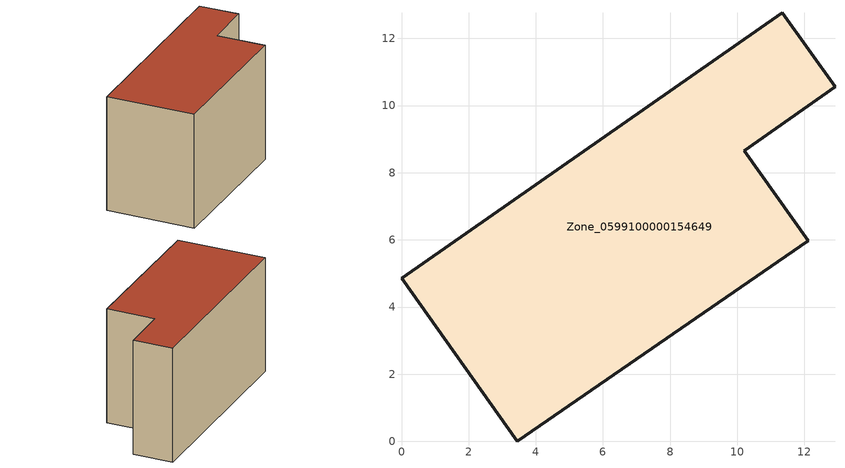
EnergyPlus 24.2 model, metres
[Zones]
Zone_0599100000154649
 floor ground (C_G): 0,4.86 11.35,12.77 12.91,10.56 10.21,8.65 12.11,5.97 3.45,0 z1.7
 wall outside (C_F): 3.45,0 12.11,5.97 10.21,8.65 12.91,10.56 11.35,12.77 0,4.86 3.45,0 z1.7:9.61
 roof outside (C_R): 11.35,12.77 0,4.86 3.45,0 12.11,5.97 10.21,8.65 12.91,10.56 z9.61
[BUILDING]
Pand.0599100000154649: North Axis=0; Terrain=City; Loads Convergence Tolerance Value=0.04; Temperature Convergence Tolerance Value=0.4; Solar Distribution=FullExterior; Maximum Number of Warmup Days=25; Minimum Number of Warmup Days=1
[Site:Location]
Rotterdam.The.Hague.AP_ZH_NLD Design_Conditions: Latitude=51.96; Longitude=4.45; Time Zone=1; Elevation=-4.5
[SITE:GROUNDTEMPERATURE:BUILDINGSURFACE]
18, 18, 18, 18, 18, 18, 18, 18, 18, 18, 18, 18
[MATERIAL] Thermal Absorptance=0.9; Solar Absorptance=0.7; Visible Absorptance=0.7
Name | Roughness | Thickness | Conductivity | Density | Specific Heat
G.TI.1975-1991 | MediumSmooth | 0.15 | 0.288461 | 540 | 1210
F.TI.1975-1991 | Rough | 0.3 | 0.230769 | 1920 | 840
R.TI.1975-1991 | MediumRough | 0.2 | 0.153846 | 1500 | 1000
[CONSTRUCTION]
C_G: G.TI.1975-1991
C_F: F.TI.1975-1991
C_R: R.TI.1975-1991
[ZONE]
Zone_0599100000154649: Type=1; Multiplier=1; Ceiling Height=Autocalculate; Volume=Autocalculate; Floor Area=autocalculate; Part of Total Floor Area=Yes
[ZONEINFILTRATION:DESIGNFLOWRATE]
Infil_Zone_0599100000154649: Zone or ZoneList or Space or SpaceList=Zone_0599100000154649; Schedule=AlwaysOn; Design Flow Rate Calculation Method=Flow/Area; Flow Rate per Floor Area=0.003; Constant Term Coefficient=1; Temperature Term Coefficient=0; Velocity Term Coefficient=0; Velocity Squared Term Coefficient=0
[HVACTEMPLATE:ZONE:IDEALLOADSAIRSYSTEM]
Zone_0599100000154649: Maximum Heating Supply Air Temperature=50; Minimum Cooling Supply Air Temperature=13; Maximum Heating Supply Air Humidity Ratio=0.0156; Minimum Cooling Supply Air Humidity Ratio=0.0077; Heating Limit=NoLimit; Cooling Limit=NoLimit; Dehumidification Control Type=ConstantSensibleHeatRatio; Cooling Sensible Heat Ratio=0.7; Dehumidification Setpoint=60; Humidification Control Type=None; Humidification Setpoint=30; Outdoor Air Method=None; Outdoor Air Flow Rate per Person=0.00944; Outdoor Air Flow Rate per Zone Floor Area=0; Outdoor Air Flow Rate per Zone=0; Demand Controlled Ventilation Type=None; Outdoor Air Economizer Type=NoEconomizer; Heat Recovery Type=None; Sensible Heat Recovery Effectiveness=0.7; Latent Heat Recovery Effectiveness=0.65
[ZONECONTROL:THERMOSTAT]
ThermostatControl_Zone_0599100000154649: Zone or ZoneList=Zone_0599100000154649; Control Type Schedule=DualSetpointControlType; Control 1=Thermostat_Zone_0599100000154649; Temperature Difference Between Cutout And Setpoint=0
[THERMOSTATSETPOINT:DUALSETPOINT]
Thermostat_Zone_0599100000154649: Heating Setpoint Temperature Schedule=HeatingSetpoint_Zone_0599100000154649; Cooling Setpoint Temperature Schedule=CoolingSetpoint_Zone_0599100000154649
[SCHEDULE:COMPACT]
HeatingSetpoint_Zone_0599100000154649: Through: 12/31, For: AllDays, Until: 24:00, 21
CoolingSetpoint_Zone_0599100000154649: Through: 12/31, For: AllDays, Until: 24:00, 24
DualSetpointControlType: Through: 12/31, For: AllDays, Until: 24:00, 4
AlwaysOn: Through: 12/31, For: AllDays, Until: 24:00, 1
